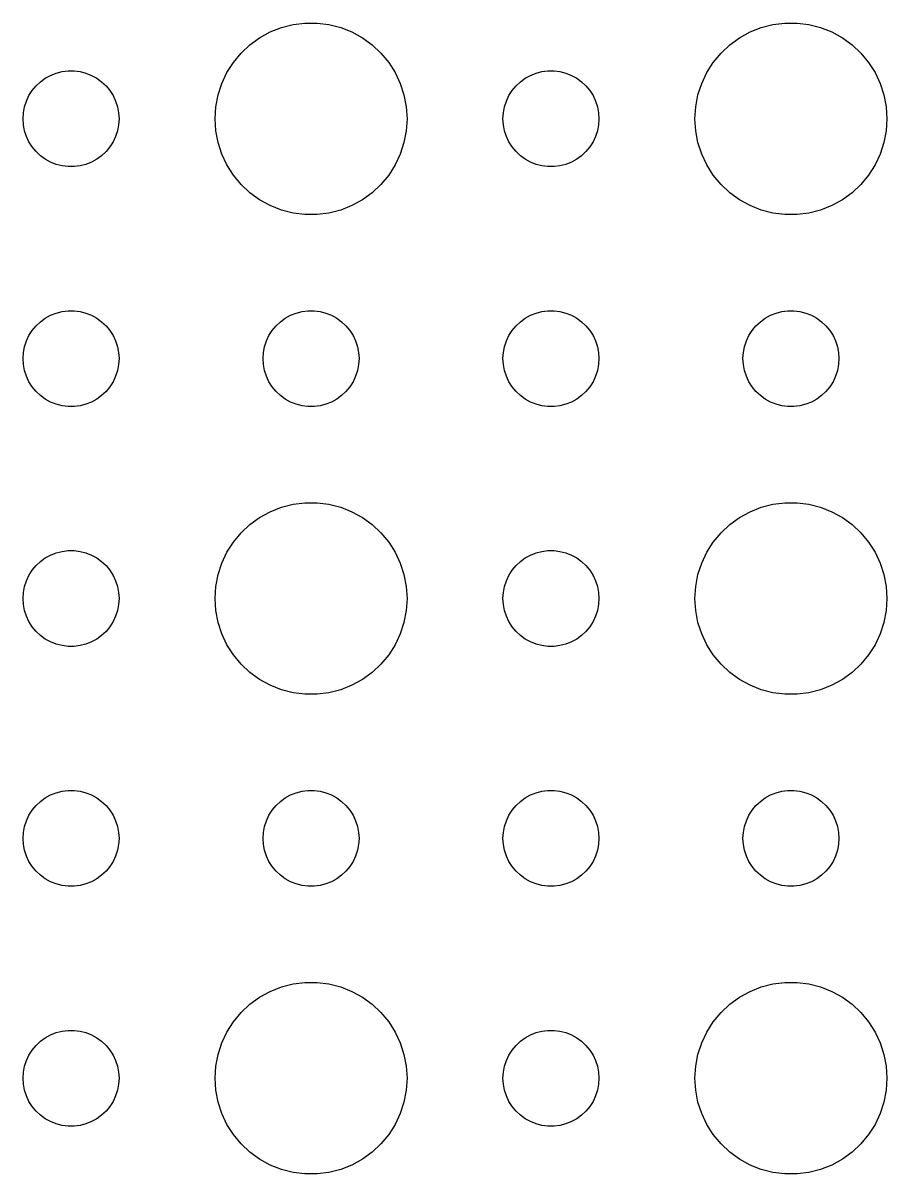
# Model space of a CAD drawing. Header units: metres. Extents: x -97 to 97, y -97 to 97.
# Drawn here: x -24 to 3, y -62.99 to -27.01 of the extents above; entities that cross this region are included whole.
import ezdxf

# ---------------------------------------------------------------- set-up
doc = ezdxf.new("R2010")
doc.units = ezdxf.units.M

msp = doc.modelspace()

# ---------------------------------------------------------------- linework, layer by layer
for p, q in [((-16.6075, -27.467), (-16.2773, -27.2855)), ((-16.2773, -27.2855), (-15.927, -27.1468)), ((-15.927, -27.1468), (-15.5621, -27.0531)), ((-15.5621, -27.0531), (-15.1884, -27.0059)), ((-15.1884, -27.0059), (-14.8116, -27.0059)), ((-14.8116, -27.0059), (-14.4379, -27.0531)), ((-14.4379, -27.0531), (-14.0729, -27.1468)), ((-14.0729, -27.1468), (-13.7227, -27.2855)), ((-13.7227, -27.2855), (-13.3925, -27.467)), ((-1.60747, -27.467), (-1.27733, -27.2855)), ((-1.27733, -27.2855), (-0.92705, -27.1468)), ((-0.92705, -27.1468), (-0.56213, -27.0531)), ((-0.56213, -27.0531), (-0.18837, -27.0059)), ((-0.18837, -27.0059), (0.18837, -27.0059)), ((0.18837, -27.0059), (0.56213, -27.0531)), ((0.56213, -27.0531), (0.92705, -27.1468)), ((0.92705, -27.1468), (1.27733, -27.2855)), ((1.27733, -27.2855), (1.60747, -27.467)), ((-17.1869, -27.9464), (-16.9123, -27.6884)), ((-16.9123, -27.6884), (-16.6075, -27.467)), ((-13.3925, -27.467), (-13.0877, -27.6884)), ((-13.0877, -27.6884), (-12.8131, -27.9464)), ((-2.1869, -27.9464), (-1.91226, -27.6884)), ((-1.91226, -27.6884), (-1.60747, -27.467)), ((1.60747, -27.467), (1.91226, -27.6884)), ((1.91226, -27.6884), (2.1869, -27.9464)), ((-17.427, -28.2366), (-17.1869, -27.9464)), ((-12.8131, -27.9464), (-12.5729, -28.2366)), ((-2.42705, -28.2366), (-2.1869, -27.9464)), ((2.1869, -27.9464), (2.42705, -28.2366)), ((-17.6289, -28.5547), (-17.427, -28.2366)), ((-12.5729, -28.2366), (-12.3711, -28.5547)), ((-2.62891, -28.5547), (-2.42705, -28.2366)), ((2.42705, -28.2366), (2.62891, -28.5547)), ((-23.4561, -28.8442), (-23.3037, -28.7335)), ((-23.3037, -28.7335), (-23.1387, -28.6427)), ((-23.1387, -28.6427), (-22.9635, -28.5734)), ((-22.9635, -28.5734), (-22.7811, -28.5266)), ((-22.7811, -28.5266), (-22.5942, -28.503)), ((-22.5942, -28.503), (-22.4058, -28.503)), ((-22.4058, -28.503), (-22.2189, -28.5266)), ((-22.2189, -28.5266), (-22.0365, -28.5734)), ((-22.0365, -28.5734), (-21.8613, -28.6427)), ((-21.8613, -28.6427), (-21.6963, -28.7335)), ((-21.6963, -28.7335), (-21.5439, -28.8442)), ((-17.7893, -28.8956), (-17.6289, -28.5547)), ((-12.3711, -28.5547), (-12.2107, -28.8956)), ((-8.45613, -28.8442), (-8.30373, -28.7335)), ((-8.30373, -28.7335), (-8.13866, -28.6427)), ((-8.13866, -28.6427), (-7.96352, -28.5734)), ((-7.96352, -28.5734), (-7.78107, -28.5266)), ((-7.78107, -28.5266), (-7.59418, -28.503)), ((-7.59418, -28.503), (-7.40581, -28.503)), ((-7.40581, -28.503), (-7.21892, -28.5266)), ((-7.21892, -28.5266), (-7.03647, -28.5734)), ((-7.03647, -28.5734), (-6.86133, -28.6427)), ((-6.86133, -28.6427), (-6.69626, -28.7335)), ((-6.69626, -28.7335), (-6.54385, -28.8442)), ((-2.78932, -28.8956), (-2.62891, -28.5547)), ((2.62891, -28.5547), (2.78932, -28.8956)), ((-23.8145, -29.2774), (-23.7135, -29.1183)), ((-23.7135, -29.1183), (-23.5934, -28.9732)), ((-23.5934, -28.9732), (-23.4561, -28.8442)), ((-21.5439, -28.8442), (-21.4065, -28.9732)), ((-21.4065, -28.9732), (-21.2865, -29.1183)), ((-21.2865, -29.1183), (-21.1855, -29.2774)), ((-17.9057, -29.2539), (-17.7893, -28.8956)), ((-12.2107, -28.8956), (-12.0942, -29.2539)), ((-8.81445, -29.2774), (-8.71352, -29.1183)), ((-8.71352, -29.1183), (-8.59344, -28.9732)), ((-8.59344, -28.9732), (-8.45613, -28.8442)), ((-6.54385, -28.8442), (-6.40654, -28.9732)), ((-6.40654, -28.9732), (-6.28647, -29.1183)), ((-6.28647, -29.1183), (-6.18553, -29.2774)), ((-2.90575, -29.2539), (-2.78932, -28.8956)), ((2.78932, -28.8956), (2.90575, -29.2539)), ((-23.9529, -29.627), (-23.8947, -29.4478)), ((-23.8947, -29.4478), (-23.8145, -29.2774)), ((-21.1855, -29.2774), (-21.1053, -29.4478)), ((-21.1053, -29.4478), (-21.0471, -29.627)), ((-17.9763, -29.624), (-17.9057, -29.2539)), ((-12.0942, -29.2539), (-12.0237, -29.624)), ((-8.95287, -29.627), (-8.89465, -29.4478)), ((-8.89465, -29.4478), (-8.81445, -29.2774)), ((-6.18553, -29.2774), (-6.10533, -29.4478)), ((-6.10533, -29.4478), (-6.04712, -29.627)), ((-2.97633, -29.624), (-2.90575, -29.2539)), ((2.90575, -29.2539), (2.97633, -29.624)), ((-24, -30), (-23.9882, -29.812)), ((-23.9882, -29.812), (-23.9529, -29.627)), ((-21.0471, -29.627), (-21.0118, -29.812)), ((-21.0118, -29.812), (-21, -30)), ((-18, -30), (-17.9763, -29.624)), ((-12.0237, -29.624), (-12, -30)), ((-9, -30), (-8.98816, -29.812)), ((-8.98816, -29.812), (-8.95287, -29.627)), ((-6.04712, -29.627), (-6.01183, -29.812)), ((-6.01183, -29.812), (-6, -30)), ((-3, -30), (-2.97633, -29.624)), ((2.97633, -29.624), (3, -30)), ((-23.9882, -30.188), (-24, -30)), ((-23.9529, -30.373), (-23.9882, -30.188)), ((-21.0118, -30.188), (-21.0471, -30.373)), ((-21, -30), (-21.0118, -30.188)), ((-17.9763, -30.376), (-18, -30)), ((-12, -30), (-12.0237, -30.376)), ((-8.98816, -30.188), (-9, -30)), ((-8.95287, -30.373), (-8.98816, -30.188)), ((-6.01183, -30.188), (-6.04712, -30.373)), ((-6, -30), (-6.01183, -30.188)), ((-2.97633, -30.376), (-3, -30)), ((3, -30), (2.97633, -30.376)), ((-23.8947, -30.5522), (-23.9529, -30.373)), ((-23.8145, -30.7226), (-23.8947, -30.5522)), ((-21.1053, -30.5522), (-21.1855, -30.7226)), ((-21.0471, -30.373), (-21.1053, -30.5522)), ((-17.9057, -30.7461), (-17.9763, -30.376)), ((-12.0237, -30.376), (-12.0942, -30.7461)), ((-8.89465, -30.5522), (-8.95287, -30.373)), ((-8.81445, -30.7226), (-8.89465, -30.5522)), ((-6.10533, -30.5522), (-6.18553, -30.7226)), ((-6.04712, -30.373), (-6.10533, -30.5522)), ((-2.90575, -30.7461), (-2.97633, -30.376)), ((2.97633, -30.376), (2.90575, -30.7461)), ((-23.7135, -30.8817), (-23.8145, -30.7226)), ((-23.5934, -31.0268), (-23.7135, -30.8817)), ((-21.2865, -30.8817), (-21.4065, -31.0268)), ((-21.1855, -30.7226), (-21.2865, -30.8817)), ((-17.7893, -31.1044), (-17.9057, -30.7461)), ((-12.0942, -30.7461), (-12.2107, -31.1044)), ((-8.71352, -30.8817), (-8.81445, -30.7226)), ((-8.59344, -31.0268), (-8.71352, -30.8817)), ((-6.28647, -30.8817), (-6.40654, -31.0268)), ((-6.18553, -30.7226), (-6.28647, -30.8817)), ((-2.78932, -31.1044), (-2.90575, -30.7461)), ((2.90575, -30.7461), (2.78932, -31.1044)), ((-23.4561, -31.1558), (-23.5934, -31.0268)), ((-23.3037, -31.2665), (-23.4561, -31.1558)), ((-23.1387, -31.3572), (-23.3037, -31.2665)), ((-21.6963, -31.2665), (-21.8613, -31.3572)), ((-21.5439, -31.1558), (-21.6963, -31.2665)), ((-21.4065, -31.0268), (-21.5439, -31.1558)), ((-17.6289, -31.4453), (-17.7893, -31.1044)), ((-12.2107, -31.1044), (-12.3711, -31.4453)), ((-8.45613, -31.1558), (-8.59344, -31.0268)), ((-8.30373, -31.2665), (-8.45613, -31.1558)), ((-8.13866, -31.3572), (-8.30373, -31.2665)), ((-6.69626, -31.2665), (-6.86133, -31.3572)), ((-6.54385, -31.1558), (-6.69626, -31.2665)), ((-6.40654, -31.0268), (-6.54385, -31.1558)), ((-2.62891, -31.4453), (-2.78932, -31.1044)), ((2.78932, -31.1044), (2.62891, -31.4453)), ((-22.9635, -31.4266), (-23.1387, -31.3572)), ((-22.7811, -31.4734), (-22.9635, -31.4266)), ((-22.5942, -31.497), (-22.7811, -31.4734)), ((-22.4058, -31.497), (-22.5942, -31.497)), ((-22.2189, -31.4734), (-22.4058, -31.497)), ((-22.0365, -31.4266), (-22.2189, -31.4734)), ((-21.8613, -31.3572), (-22.0365, -31.4266)), ((-17.427, -31.7634), (-17.6289, -31.4453)), ((-12.3711, -31.4453), (-12.5729, -31.7634)), ((-7.96352, -31.4266), (-8.13866, -31.3572)), ((-7.78107, -31.4734), (-7.96352, -31.4266)), ((-7.59418, -31.497), (-7.78107, -31.4734)), ((-7.40581, -31.497), (-7.59418, -31.497)), ((-7.21892, -31.4734), (-7.40581, -31.497)), ((-7.03647, -31.4266), (-7.21892, -31.4734)), ((-6.86133, -31.3572), (-7.03647, -31.4266)), ((-2.42705, -31.7634), (-2.62891, -31.4453)), ((2.62891, -31.4453), (2.42705, -31.7634)), ((-17.1869, -32.0536), (-17.427, -31.7634)), ((-12.5729, -31.7634), (-12.8131, -32.0536)), ((-2.1869, -32.0536), (-2.42705, -31.7634)), ((2.42705, -31.7634), (2.1869, -32.0536)), ((-16.9123, -32.3115), (-17.1869, -32.0536)), ((-16.6075, -32.533), (-16.9123, -32.3115)), ((-13.0877, -32.3115), (-13.3925, -32.533)), ((-12.8131, -32.0536), (-13.0877, -32.3115)), ((-1.91226, -32.3115), (-2.1869, -32.0536)), ((-1.60747, -32.533), (-1.91226, -32.3115)), ((1.91226, -32.3115), (1.60747, -32.533)), ((2.1869, -32.0536), (1.91226, -32.3115)), ((-16.2773, -32.7145), (-16.6075, -32.533)), ((-15.927, -32.8532), (-16.2773, -32.7145)), ((-13.7227, -32.7145), (-14.0729, -32.8532)), ((-13.3925, -32.533), (-13.7227, -32.7145)), ((-1.27733, -32.7145), (-1.60747, -32.533)), ((-0.92705, -32.8532), (-1.27733, -32.7145)), ((1.27733, -32.7145), (0.92705, -32.8532)), ((1.60747, -32.533), (1.27733, -32.7145)), ((-15.5621, -32.9469), (-15.927, -32.8532)), ((-15.1884, -32.9941), (-15.5621, -32.9469)), ((-14.8116, -32.9941), (-15.1884, -32.9941)), ((-14.4379, -32.9469), (-14.8116, -32.9941)), ((-14.0729, -32.8532), (-14.4379, -32.9469)), ((-0.56213, -32.9469), (-0.92705, -32.8532)), ((-0.18837, -32.9941), (-0.56213, -32.9469)), ((0.18837, -32.9941), (-0.18837, -32.9941)), ((0.56213, -32.9469), (0.18837, -32.9941)), ((0.92705, -32.8532), (0.56213, -32.9469)), ((-23.5934, -36.4732), (-23.4561, -36.3442)), ((-23.4561, -36.3442), (-23.3037, -36.2335)), ((-23.3037, -36.2335), (-23.1387, -36.1428)), ((-23.1387, -36.1428), (-22.9635, -36.0734)), ((-22.9635, -36.0734), (-22.7811, -36.0266)), ((-22.7811, -36.0266), (-22.5942, -36.003)), ((-22.5942, -36.003), (-22.4058, -36.003)), ((-22.4058, -36.003), (-22.2189, -36.0266)), ((-22.2189, -36.0266), (-22.0365, -36.0734)), ((-22.0365, -36.0734), (-21.8613, -36.1428)), ((-21.8613, -36.1428), (-21.6963, -36.2335)), ((-21.6963, -36.2335), (-21.5439, -36.3442)), ((-21.5439, -36.3442), (-21.4065, -36.4732)), ((-16.0934, -36.4732), (-15.9561, -36.3442)), ((-15.9561, -36.3442), (-15.8037, -36.2335)), ((-15.8037, -36.2335), (-15.6387, -36.1428)), ((-15.6387, -36.1428), (-15.4635, -36.0734)), ((-15.4635, -36.0734), (-15.2811, -36.0266)), ((-15.2811, -36.0266), (-15.0942, -36.003)), ((-15.0942, -36.003), (-14.9058, -36.003)), ((-14.9058, -36.003), (-14.7189, -36.0266)), ((-14.7189, -36.0266), (-14.5365, -36.0734)), ((-14.5365, -36.0734), (-14.3613, -36.1428)), ((-14.3613, -36.1428), (-14.1963, -36.2335)), ((-14.1963, -36.2335), (-14.0439, -36.3442)), ((-14.0439, -36.3442), (-13.9065, -36.4732)), ((-8.59344, -36.4732), (-8.45613, -36.3442)), ((-8.45613, -36.3442), (-8.30373, -36.2335)), ((-8.30373, -36.2335), (-8.13866, -36.1428)), ((-8.13866, -36.1428), (-7.96352, -36.0734)), ((-7.96352, -36.0734), (-7.78107, -36.0266)), ((-7.78107, -36.0266), (-7.59418, -36.003)), ((-7.59418, -36.003), (-7.40581, -36.003)), ((-7.40581, -36.003), (-7.21892, -36.0266)), ((-7.21892, -36.0266), (-7.03647, -36.0734)), ((-7.03647, -36.0734), (-6.86133, -36.1428)), ((-6.86133, -36.1428), (-6.69626, -36.2335)), ((-6.69626, -36.2335), (-6.54385, -36.3442)), ((-6.54385, -36.3442), (-6.40654, -36.4732)), ((-1.09344, -36.4732), (-0.95613, -36.3442)), ((-0.95613, -36.3442), (-0.80373, -36.2335)), ((-0.80373, -36.2335), (-0.63866, -36.1428)), ((-0.63866, -36.1428), (-0.46352, -36.0734)), ((-0.46352, -36.0734), (-0.28107, -36.0266)), ((-0.28107, -36.0266), (-0.09418, -36.003)), ((-0.09418, -36.003), (0.09418, -36.003)), ((0.09418, -36.003), (0.28107, -36.0266)), ((0.28107, -36.0266), (0.46352, -36.0734)), ((0.46352, -36.0734), (0.63866, -36.1428)), ((0.63866, -36.1428), (0.80373, -36.2335)), ((0.80373, -36.2335), (0.95613, -36.3442)), ((0.95613, -36.3442), (1.09344, -36.4732)), ((-23.8145, -36.7774), (-23.7135, -36.6183)), ((-23.7135, -36.6183), (-23.5934, -36.4732)), ((-21.4065, -36.4732), (-21.2865, -36.6183)), ((-21.2865, -36.6183), (-21.1855, -36.7774)), ((-16.3145, -36.7774), (-16.2135, -36.6183)), ((-16.2135, -36.6183), (-16.0934, -36.4732)), ((-13.9065, -36.4732), (-13.7865, -36.6183)), ((-13.7865, -36.6183), (-13.6855, -36.7774)), ((-8.81445, -36.7774), (-8.71352, -36.6183)), ((-8.71352, -36.6183), (-8.59344, -36.4732)), ((-6.40654, -36.4732), (-6.28647, -36.6183)), ((-6.28647, -36.6183), (-6.18553, -36.7774)), ((-1.31445, -36.7774), (-1.21352, -36.6183)), ((-1.21352, -36.6183), (-1.09344, -36.4732)), ((1.09344, -36.4732), (1.21352, -36.6183)), ((1.21352, -36.6183), (1.31445, -36.7774)), ((-23.9529, -37.127), (-23.8947, -36.9478)), ((-23.8947, -36.9478), (-23.8145, -36.7774)), ((-21.1855, -36.7774), (-21.1053, -36.9478)), ((-21.1053, -36.9478), (-21.0471, -37.127)), ((-16.4529, -37.127), (-16.3947, -36.9478)), ((-16.3947, -36.9478), (-16.3145, -36.7774)), ((-13.6855, -36.7774), (-13.6053, -36.9478)), ((-13.6053, -36.9478), (-13.5471, -37.127)), ((-8.95287, -37.127), (-8.89465, -36.9478)), ((-8.89465, -36.9478), (-8.81445, -36.7774)), ((-6.18553, -36.7774), (-6.10533, -36.9478)), ((-6.10533, -36.9478), (-6.04712, -37.127)), ((-1.45287, -37.127), (-1.39465, -36.9478)), ((-1.39465, -36.9478), (-1.31445, -36.7774)), ((1.31445, -36.7774), (1.39465, -36.9478)), ((1.39465, -36.9478), (1.45287, -37.127)), ((-24, -37.5), (-23.9882, -37.312)), ((-23.9882, -37.312), (-23.9529, -37.127)), ((-21.0471, -37.127), (-21.0118, -37.312)), ((-21.0118, -37.312), (-21, -37.5)), ((-16.5, -37.5), (-16.4882, -37.312)), ((-16.4882, -37.312), (-16.4529, -37.127)), ((-13.5471, -37.127), (-13.5118, -37.312)), ((-13.5118, -37.312), (-13.5, -37.5)), ((-9, -37.5), (-8.98816, -37.312)), ((-8.98816, -37.312), (-8.95287, -37.127)), ((-6.04712, -37.127), (-6.01183, -37.312)), ((-6.01183, -37.312), (-6, -37.5)), ((-1.5, -37.5), (-1.48816, -37.312)), ((-1.48816, -37.312), (-1.45287, -37.127)), ((1.45287, -37.127), (1.48816, -37.312)), ((1.48816, -37.312), (1.5, -37.5)), ((-23.9882, -37.688), (-24, -37.5)), ((-23.9529, -37.873), (-23.9882, -37.688)), ((-21.0118, -37.688), (-21.0471, -37.873)), ((-21, -37.5), (-21.0118, -37.688)), ((-16.4882, -37.688), (-16.5, -37.5)), ((-16.4529, -37.873), (-16.4882, -37.688)), ((-13.5118, -37.688), (-13.5471, -37.873)), ((-13.5, -37.5), (-13.5118, -37.688)), ((-8.98816, -37.688), (-9, -37.5)), ((-8.95287, -37.873), (-8.98816, -37.688)), ((-6.01183, -37.688), (-6.04712, -37.873)), ((-6, -37.5), (-6.01183, -37.688)), ((-1.48816, -37.688), (-1.5, -37.5)), ((-1.45287, -37.873), (-1.48816, -37.688)), ((1.48816, -37.688), (1.45287, -37.873)), ((1.5, -37.5), (1.48816, -37.688)), ((-23.8947, -38.0522), (-23.9529, -37.873)), ((-23.8145, -38.2226), (-23.8947, -38.0522)), ((-21.1053, -38.0522), (-21.1855, -38.2226)), ((-21.0471, -37.873), (-21.1053, -38.0522)), ((-16.3947, -38.0522), (-16.4529, -37.873)), ((-16.3145, -38.2226), (-16.3947, -38.0522)), ((-13.6053, -38.0522), (-13.6855, -38.2226)), ((-13.5471, -37.873), (-13.6053, -38.0522)), ((-8.89465, -38.0522), (-8.95287, -37.873)), ((-8.81445, -38.2226), (-8.89465, -38.0522)), ((-6.10533, -38.0522), (-6.18553, -38.2226)), ((-6.04712, -37.873), (-6.10533, -38.0522)), ((-1.39465, -38.0522), (-1.45287, -37.873)), ((-1.31445, -38.2226), (-1.39465, -38.0522)), ((1.39465, -38.0522), (1.31445, -38.2226)), ((1.45287, -37.873), (1.39465, -38.0522)), ((-23.7135, -38.3817), (-23.8145, -38.2226)), ((-23.5934, -38.5268), (-23.7135, -38.3817)), ((-21.2865, -38.3817), (-21.4065, -38.5268)), ((-21.1855, -38.2226), (-21.2865, -38.3817)), ((-16.2135, -38.3817), (-16.3145, -38.2226)), ((-16.0934, -38.5268), (-16.2135, -38.3817)), ((-13.7865, -38.3817), (-13.9065, -38.5268)), ((-13.6855, -38.2226), (-13.7865, -38.3817)), ((-8.71352, -38.3817), (-8.81445, -38.2226)), ((-8.59344, -38.5268), (-8.71352, -38.3817)), ((-6.28647, -38.3817), (-6.40654, -38.5268)), ((-6.18553, -38.2226), (-6.28647, -38.3817)), ((-1.21352, -38.3817), (-1.31445, -38.2226)), ((-1.09344, -38.5268), (-1.21352, -38.3817)), ((1.21352, -38.3817), (1.09344, -38.5268)), ((1.31445, -38.2226), (1.21352, -38.3817)), ((-23.4561, -38.6558), (-23.5934, -38.5268)), ((-23.3037, -38.7665), (-23.4561, -38.6558)), ((-23.1387, -38.8572), (-23.3037, -38.7665)), ((-22.9635, -38.9266), (-23.1387, -38.8572)), ((-21.8613, -38.8572), (-22.0365, -38.9266)), ((-21.6963, -38.7665), (-21.8613, -38.8572)), ((-21.5439, -38.6558), (-21.6963, -38.7665)), ((-21.4065, -38.5268), (-21.5439, -38.6558)), ((-15.9561, -38.6558), (-16.0934, -38.5268)), ((-15.8037, -38.7665), (-15.9561, -38.6558)), ((-15.6387, -38.8572), (-15.8037, -38.7665)), ((-15.4635, -38.9266), (-15.6387, -38.8572)), ((-14.3613, -38.8572), (-14.5365, -38.9266)), ((-14.1963, -38.7665), (-14.3613, -38.8572)), ((-14.0439, -38.6558), (-14.1963, -38.7665)), ((-13.9065, -38.5268), (-14.0439, -38.6558)), ((-8.45613, -38.6558), (-8.59344, -38.5268)), ((-8.30373, -38.7665), (-8.45613, -38.6558)), ((-8.13866, -38.8572), (-8.30373, -38.7665)), ((-7.96352, -38.9266), (-8.13866, -38.8572)), ((-6.86133, -38.8572), (-7.03647, -38.9266)), ((-6.69626, -38.7665), (-6.86133, -38.8572)), ((-6.54385, -38.6558), (-6.69626, -38.7665)), ((-6.40654, -38.5268), (-6.54385, -38.6558)), ((-0.95613, -38.6558), (-1.09344, -38.5268)), ((-0.80373, -38.7665), (-0.95613, -38.6558)), ((-0.63866, -38.8572), (-0.80373, -38.7665)), ((-0.46352, -38.9266), (-0.63866, -38.8572)), ((0.63866, -38.8572), (0.46352, -38.9266)), ((0.80373, -38.7665), (0.63866, -38.8572)), ((0.95613, -38.6558), (0.80373, -38.7665)), ((1.09344, -38.5268), (0.95613, -38.6558)), ((-22.7811, -38.9734), (-22.9635, -38.9266)), ((-22.5942, -38.997), (-22.7811, -38.9734)), ((-22.4058, -38.997), (-22.5942, -38.997)), ((-22.2189, -38.9734), (-22.4058, -38.997)), ((-22.0365, -38.9266), (-22.2189, -38.9734)), ((-15.2811, -38.9734), (-15.4635, -38.9266)), ((-15.0942, -38.997), (-15.2811, -38.9734)), ((-14.9058, -38.997), (-15.0942, -38.997)), ((-14.7189, -38.9734), (-14.9058, -38.997)), ((-14.5365, -38.9266), (-14.7189, -38.9734)), ((-7.78107, -38.9734), (-7.96352, -38.9266)), ((-7.59418, -38.997), (-7.78107, -38.9734)), ((-7.40581, -38.997), (-7.59418, -38.997)), ((-7.21892, -38.9734), (-7.40581, -38.997)), ((-7.03647, -38.9266), (-7.21892, -38.9734)), ((-0.28107, -38.9734), (-0.46352, -38.9266)), ((-0.09418, -38.997), (-0.28107, -38.9734)), ((0.09418, -38.997), (-0.09418, -38.997)), ((0.28107, -38.9734), (0.09418, -38.997)), ((0.46352, -38.9266), (0.28107, -38.9734)), ((-15.927, -42.1468), (-15.5621, -42.0531)), ((-15.5621, -42.0531), (-15.1884, -42.0059)), ((-15.1884, -42.0059), (-14.8116, -42.0059)), ((-14.8116, -42.0059), (-14.4379, -42.0531)), ((-14.4379, -42.0531), (-14.0729, -42.1468)), ((-0.92705, -42.1468), (-0.56213, -42.0531)), ((-0.56213, -42.0531), (-0.18837, -42.0059)), ((-0.18837, -42.0059), (0.18837, -42.0059)), ((0.18837, -42.0059), (0.56213, -42.0531)), ((0.56213, -42.0531), (0.92705, -42.1468)), ((-16.6075, -42.467), (-16.2773, -42.2855)), ((-16.2773, -42.2855), (-15.927, -42.1468)), ((-14.0729, -42.1468), (-13.7227, -42.2855)), ((-13.7227, -42.2855), (-13.3925, -42.467)), ((-1.60747, -42.467), (-1.27733, -42.2855)), ((-1.27733, -42.2855), (-0.92705, -42.1468)), ((0.92705, -42.1468), (1.27733, -42.2855)), ((1.27733, -42.2855), (1.60747, -42.467)), ((-17.1869, -42.9464), (-16.9123, -42.6885)), ((-16.9123, -42.6885), (-16.6075, -42.467)), ((-13.3925, -42.467), (-13.0877, -42.6885)), ((-13.0877, -42.6885), (-12.8131, -42.9464)), ((-2.1869, -42.9464), (-1.91226, -42.6885)), ((-1.91226, -42.6885), (-1.60747, -42.467)), ((1.60747, -42.467), (1.91226, -42.6885)), ((1.91226, -42.6885), (2.1869, -42.9464)), ((-17.427, -43.2366), (-17.1869, -42.9464)), ((-12.8131, -42.9464), (-12.5729, -43.2366)), ((-2.42705, -43.2366), (-2.1869, -42.9464)), ((2.1869, -42.9464), (2.42705, -43.2366)), ((-22.9635, -43.5734), (-22.7811, -43.5266)), ((-22.7811, -43.5266), (-22.5942, -43.503)), ((-22.5942, -43.503), (-22.4058, -43.503)), ((-22.4058, -43.503), (-22.2189, -43.5266)), ((-22.2189, -43.5266), (-22.0365, -43.5734)), ((-17.6289, -43.5547), (-17.427, -43.2366)), ((-12.5729, -43.2366), (-12.3711, -43.5547)), ((-7.96352, -43.5734), (-7.78107, -43.5266)), ((-7.78107, -43.5266), (-7.59418, -43.503)), ((-7.59418, -43.503), (-7.40581, -43.503)), ((-7.40581, -43.503), (-7.21892, -43.5266)), ((-7.21892, -43.5266), (-7.03647, -43.5734)), ((-2.62891, -43.5547), (-2.42705, -43.2366)), ((2.42705, -43.2366), (2.62891, -43.5547)), ((-23.5934, -43.9732), (-23.4561, -43.8442)), ((-23.4561, -43.8442), (-23.3037, -43.7335)), ((-23.3037, -43.7335), (-23.1387, -43.6428)), ((-23.1387, -43.6428), (-22.9635, -43.5734)), ((-22.0365, -43.5734), (-21.8613, -43.6428)), ((-21.8613, -43.6428), (-21.6963, -43.7335)), ((-21.6963, -43.7335), (-21.5439, -43.8442)), ((-21.5439, -43.8442), (-21.4065, -43.9732)), ((-17.9057, -44.2539), (-17.7893, -43.8956)), ((-17.7893, -43.8956), (-17.6289, -43.5547)), ((-12.3711, -43.5547), (-12.2107, -43.8956)), ((-12.2107, -43.8956), (-12.0942, -44.2539)), ((-8.59344, -43.9732), (-8.45613, -43.8442)), ((-8.45613, -43.8442), (-8.30373, -43.7335)), ((-8.30373, -43.7335), (-8.13866, -43.6428)), ((-8.13866, -43.6428), (-7.96352, -43.5734)), ((-7.03647, -43.5734), (-6.86133, -43.6428)), ((-6.86133, -43.6428), (-6.69626, -43.7335)), ((-6.69626, -43.7335), (-6.54385, -43.8442)), ((-6.54385, -43.8442), (-6.40654, -43.9732)), ((-2.90575, -44.2539), (-2.78932, -43.8956)), ((-2.78932, -43.8956), (-2.62891, -43.5547)), ((2.62891, -43.5547), (2.78932, -43.8956)), ((2.78932, -43.8956), (2.90575, -44.2539)), ((-23.8145, -44.2774), (-23.7135, -44.1183)), ((-23.7135, -44.1183), (-23.5934, -43.9732)), ((-21.4065, -43.9732), (-21.2865, -44.1183)), ((-21.2865, -44.1183), (-21.1855, -44.2774)), ((-17.9763, -44.624), (-17.9057, -44.2539)), ((-12.0942, -44.2539), (-12.0237, -44.624)), ((-8.81445, -44.2774), (-8.71352, -44.1183)), ((-8.71352, -44.1183), (-8.59344, -43.9732)), ((-6.40654, -43.9732), (-6.28647, -44.1183)), ((-6.28647, -44.1183), (-6.18553, -44.2774)), ((-2.97633, -44.624), (-2.90575, -44.2539)), ((2.90575, -44.2539), (2.97633, -44.624)), ((-23.9529, -44.627), (-23.8947, -44.4478)), ((-23.8947, -44.4478), (-23.8145, -44.2774)), ((-21.1855, -44.2774), (-21.1053, -44.4478)), ((-21.1053, -44.4478), (-21.0471, -44.627)), ((-18, -45), (-17.9763, -44.624)), ((-12.0237, -44.624), (-12, -45)), ((-8.95287, -44.627), (-8.89465, -44.4478)), ((-8.89465, -44.4478), (-8.81445, -44.2774)), ((-6.18553, -44.2774), (-6.10533, -44.4478)), ((-6.10533, -44.4478), (-6.04712, -44.627)), ((-3, -45), (-2.97633, -44.624)), ((2.97633, -44.624), (3, -45)), ((-24, -45), (-23.9882, -44.812)), ((-23.9882, -44.812), (-23.9529, -44.627)), ((-21.0471, -44.627), (-21.0118, -44.812)), ((-21.0118, -44.812), (-21, -45)), ((-9, -45), (-8.98816, -44.812)), ((-8.98816, -44.812), (-8.95287, -44.627)), ((-6.04712, -44.627), (-6.01183, -44.812)), ((-6.01183, -44.812), (-6, -45)), ((-23.9882, -45.188), (-24, -45)), ((-23.9529, -45.373), (-23.9882, -45.188)), ((-21.0118, -45.188), (-21.0471, -45.373)), ((-21, -45), (-21.0118, -45.188)), ((-17.9763, -45.376), (-18, -45)), ((-12, -45), (-12.0237, -45.376)), ((-8.98816, -45.188), (-9, -45)), ((-8.95287, -45.373), (-8.98816, -45.188)), ((-6.01183, -45.188), (-6.04712, -45.373)), ((-6, -45), (-6.01183, -45.188)), ((-2.97633, -45.376), (-3, -45)), ((3, -45), (2.97633, -45.376)), ((-23.8947, -45.5522), (-23.9529, -45.373)), ((-23.8145, -45.7226), (-23.8947, -45.5522)), ((-21.1053, -45.5522), (-21.1855, -45.7226)), ((-21.0471, -45.373), (-21.1053, -45.5522)), ((-17.9057, -45.7461), (-17.9763, -45.376)), ((-12.0237, -45.376), (-12.0942, -45.7461)), ((-8.89465, -45.5522), (-8.95287, -45.373)), ((-8.81445, -45.7226), (-8.89465, -45.5522)), ((-6.10533, -45.5522), (-6.18553, -45.7226)), ((-6.04712, -45.373), (-6.10533, -45.5522)), ((-2.90575, -45.7461), (-2.97633, -45.376)), ((2.97633, -45.376), (2.90575, -45.7461)), ((-23.7135, -45.8817), (-23.8145, -45.7226)), ((-23.5934, -46.0268), (-23.7135, -45.8817)), ((-23.4561, -46.1558), (-23.5934, -46.0268)), ((-21.4065, -46.0268), (-21.5439, -46.1558)), ((-21.2865, -45.8817), (-21.4065, -46.0268)), ((-21.1855, -45.7226), (-21.2865, -45.8817)), ((-17.7893, -46.1044), (-17.9057, -45.7461)), ((-12.0942, -45.7461), (-12.2107, -46.1044)), ((-8.71352, -45.8817), (-8.81445, -45.7226)), ((-8.59344, -46.0268), (-8.71352, -45.8817)), ((-8.45613, -46.1558), (-8.59344, -46.0268)), ((-6.40654, -46.0268), (-6.54385, -46.1558)), ((-6.28647, -45.8817), (-6.40654, -46.0268)), ((-6.18553, -45.7226), (-6.28647, -45.8817)), ((-2.78932, -46.1044), (-2.90575, -45.7461)), ((2.90575, -45.7461), (2.78932, -46.1044)), ((-23.3037, -46.2665), (-23.4561, -46.1558)), ((-23.1387, -46.3572), (-23.3037, -46.2665)), ((-22.9635, -46.4266), (-23.1387, -46.3572)), ((-21.8613, -46.3572), (-22.0365, -46.4266)), ((-21.6963, -46.2665), (-21.8613, -46.3572)), ((-21.5439, -46.1558), (-21.6963, -46.2665)), ((-17.6289, -46.4453), (-17.7893, -46.1044)), ((-12.2107, -46.1044), (-12.3711, -46.4453)), ((-8.30373, -46.2665), (-8.45613, -46.1558)), ((-8.13866, -46.3572), (-8.30373, -46.2665)), ((-7.96352, -46.4266), (-8.13866, -46.3572)), ((-6.86133, -46.3572), (-7.03647, -46.4266)), ((-6.69626, -46.2665), (-6.86133, -46.3572)), ((-6.54385, -46.1558), (-6.69626, -46.2665)), ((-2.62891, -46.4453), (-2.78932, -46.1044)), ((2.78932, -46.1044), (2.62891, -46.4453)), ((-22.7811, -46.4734), (-22.9635, -46.4266)), ((-22.5942, -46.497), (-22.7811, -46.4734)), ((-22.4058, -46.497), (-22.5942, -46.497)), ((-22.2189, -46.4734), (-22.4058, -46.497)), ((-22.0365, -46.4266), (-22.2189, -46.4734)), ((-17.427, -46.7634), (-17.6289, -46.4453)), ((-17.1869, -47.0536), (-17.427, -46.7634)), ((-12.5729, -46.7634), (-12.8131, -47.0536)), ((-12.3711, -46.4453), (-12.5729, -46.7634)), ((-7.78107, -46.4734), (-7.96352, -46.4266)), ((-7.59418, -46.497), (-7.78107, -46.4734)), ((-7.40581, -46.497), (-7.59418, -46.497)), ((-7.21892, -46.4734), (-7.40581, -46.497)), ((-7.03647, -46.4266), (-7.21892, -46.4734)), ((-2.42705, -46.7634), (-2.62891, -46.4453)), ((-2.1869, -47.0536), (-2.42705, -46.7634)), ((2.42705, -46.7634), (2.1869, -47.0536)), ((2.62891, -46.4453), (2.42705, -46.7634)), ((-16.9123, -47.3115), (-17.1869, -47.0536)), ((-12.8131, -47.0536), (-13.0877, -47.3115)), ((-1.91226, -47.3115), (-2.1869, -47.0536)), ((2.1869, -47.0536), (1.91226, -47.3115)), ((-16.6075, -47.533), (-16.9123, -47.3115)), ((-13.0877, -47.3115), (-13.3925, -47.533)), ((-1.60747, -47.533), (-1.91226, -47.3115)), ((1.91226, -47.3115), (1.60747, -47.533)), ((-16.2773, -47.7145), (-16.6075, -47.533)), ((-15.927, -47.8532), (-16.2773, -47.7145)), ((-15.5621, -47.9469), (-15.927, -47.8532)), ((-14.0729, -47.8532), (-14.4379, -47.9469)), ((-13.7227, -47.7145), (-14.0729, -47.8532)), ((-13.3925, -47.533), (-13.7227, -47.7145)), ((-1.27733, -47.7145), (-1.60747, -47.533)), ((-0.92705, -47.8532), (-1.27733, -47.7145)), ((-0.56213, -47.9469), (-0.92705, -47.8532)), ((0.92705, -47.8532), (0.56213, -47.9469)), ((1.27733, -47.7145), (0.92705, -47.8532)), ((1.60747, -47.533), (1.27733, -47.7145)), ((-15.1884, -47.9941), (-15.5621, -47.9469)), ((-14.8116, -47.9941), (-15.1884, -47.9941)), ((-14.4379, -47.9469), (-14.8116, -47.9941)), ((-0.18837, -47.9941), (-0.56213, -47.9469)), ((0.18837, -47.9941), (-0.18837, -47.9941)), ((0.56213, -47.9469), (0.18837, -47.9941)), ((-23.1387, -51.1428), (-22.9635, -51.0734)), ((-22.9635, -51.0734), (-22.7811, -51.0266)), ((-22.7811, -51.0266), (-22.5942, -51.003)), ((-22.5942, -51.003), (-22.4058, -51.003)), ((-22.4058, -51.003), (-22.2189, -51.0266)), ((-22.2189, -51.0266), (-22.0365, -51.0734)), ((-22.0365, -51.0734), (-21.8613, -51.1428)), ((-15.6387, -51.1428), (-15.4635, -51.0734)), ((-15.4635, -51.0734), (-15.2811, -51.0266)), ((-15.2811, -51.0266), (-15.0942, -51.003)), ((-15.0942, -51.003), (-14.9058, -51.003)), ((-14.9058, -51.003), (-14.7189, -51.0266)), ((-14.7189, -51.0266), (-14.5365, -51.0734)), ((-14.5365, -51.0734), (-14.3613, -51.1428)), ((-8.13866, -51.1428), (-7.96352, -51.0734)), ((-7.96352, -51.0734), (-7.78107, -51.0266)), ((-7.78107, -51.0266), (-7.59418, -51.003)), ((-7.59418, -51.003), (-7.40581, -51.003)), ((-7.40581, -51.003), (-7.21892, -51.0266)), ((-7.21892, -51.0266), (-7.03647, -51.0734)), ((-7.03647, -51.0734), (-6.86133, -51.1428)), ((-0.63866, -51.1428), (-0.46352, -51.0734)), ((-0.46352, -51.0734), (-0.28107, -51.0266)), ((-0.28107, -51.0266), (-0.09418, -51.003)), ((-0.09418, -51.003), (0.09418, -51.003)), ((0.09418, -51.003), (0.28107, -51.0266)), ((0.28107, -51.0266), (0.46352, -51.0734)), ((0.46352, -51.0734), (0.63866, -51.1428)), ((-23.5934, -51.4732), (-23.4561, -51.3442)), ((-23.4561, -51.3442), (-23.3037, -51.2335)), ((-23.3037, -51.2335), (-23.1387, -51.1428)), ((-21.8613, -51.1428), (-21.6963, -51.2335)), ((-21.6963, -51.2335), (-21.5439, -51.3442)), ((-21.5439, -51.3442), (-21.4065, -51.4732)), ((-16.0934, -51.4732), (-15.9561, -51.3442)), ((-15.9561, -51.3442), (-15.8037, -51.2335)), ((-15.8037, -51.2335), (-15.6387, -51.1428)), ((-14.3613, -51.1428), (-14.1963, -51.2335)), ((-14.1963, -51.2335), (-14.0439, -51.3442)), ((-14.0439, -51.3442), (-13.9065, -51.4732)), ((-8.59344, -51.4732), (-8.45613, -51.3442)), ((-8.45613, -51.3442), (-8.30373, -51.2335)), ((-8.30373, -51.2335), (-8.13866, -51.1428)), ((-6.86133, -51.1428), (-6.69626, -51.2335)), ((-6.69626, -51.2335), (-6.54385, -51.3442)), ((-6.54385, -51.3442), (-6.40654, -51.4732)), ((-1.09344, -51.4732), (-0.95613, -51.3442)), ((-0.95613, -51.3442), (-0.80373, -51.2335)), ((-0.80373, -51.2335), (-0.63866, -51.1428)), ((0.63866, -51.1428), (0.80373, -51.2335)), ((0.80373, -51.2335), (0.95613, -51.3442)), ((0.95613, -51.3442), (1.09344, -51.4732)), ((-23.8947, -51.9478), (-23.8145, -51.7774)), ((-23.8145, -51.7774), (-23.7135, -51.6183)), ((-23.7135, -51.6183), (-23.5934, -51.4732)), ((-21.4065, -51.4732), (-21.2865, -51.6183)), ((-21.2865, -51.6183), (-21.1855, -51.7774)), ((-21.1855, -51.7774), (-21.1053, -51.9478)), ((-16.3947, -51.9478), (-16.3145, -51.7774)), ((-16.3145, -51.7774), (-16.2135, -51.6183)), ((-16.2135, -51.6183), (-16.0934, -51.4732)), ((-13.9065, -51.4732), (-13.7865, -51.6183)), ((-13.7865, -51.6183), (-13.6855, -51.7774)), ((-13.6855, -51.7774), (-13.6053, -51.9478)), ((-8.89465, -51.9478), (-8.81445, -51.7774)), ((-8.81445, -51.7774), (-8.71352, -51.6183)), ((-8.71352, -51.6183), (-8.59344, -51.4732)), ((-6.40654, -51.4732), (-6.28647, -51.6183)), ((-6.28647, -51.6183), (-6.18553, -51.7774)), ((-6.18553, -51.7774), (-6.10533, -51.9478)), ((-1.39465, -51.9478), (-1.31445, -51.7774)), ((-1.31445, -51.7774), (-1.21352, -51.6183)), ((-1.21352, -51.6183), (-1.09344, -51.4732)), ((1.09344, -51.4732), (1.21352, -51.6183)), ((1.21352, -51.6183), (1.31445, -51.7774)), ((1.31445, -51.7774), (1.39465, -51.9478)), ((-23.9882, -52.312), (-23.9529, -52.127)), ((-23.9529, -52.127), (-23.8947, -51.9478)), ((-21.1053, -51.9478), (-21.0471, -52.127)), ((-21.0471, -52.127), (-21.0118, -52.312)), ((-16.4882, -52.312), (-16.4529, -52.127)), ((-16.4529, -52.127), (-16.3947, -51.9478)), ((-13.6053, -51.9478), (-13.5471, -52.127)), ((-13.5471, -52.127), (-13.5118, -52.312)), ((-8.98816, -52.312), (-8.95287, -52.127)), ((-8.95287, -52.127), (-8.89465, -51.9478)), ((-6.10533, -51.9478), (-6.04712, -52.127)), ((-6.04712, -52.127), (-6.01183, -52.312)), ((-1.48816, -52.312), (-1.45287, -52.127)), ((-1.45287, -52.127), (-1.39465, -51.9478)), ((1.39465, -51.9478), (1.45287, -52.127)), ((1.45287, -52.127), (1.48816, -52.312)), ((-24, -52.5), (-23.9882, -52.312)), ((-23.9882, -52.688), (-24, -52.5)), ((-21.0118, -52.312), (-21, -52.5)), ((-21, -52.5), (-21.0118, -52.688)), ((-16.5, -52.5), (-16.4882, -52.312)), ((-16.4882, -52.688), (-16.5, -52.5)), ((-13.5118, -52.312), (-13.5, -52.5)), ((-13.5, -52.5), (-13.5118, -52.688)), ((-9, -52.5), (-8.98816, -52.312)), ((-8.98816, -52.688), (-9, -52.5)), ((-6.01183, -52.312), (-6, -52.5)), ((-6, -52.5), (-6.01183, -52.688)), ((-1.5, -52.5), (-1.48816, -52.312)), ((-1.48816, -52.688), (-1.5, -52.5)), ((1.48816, -52.312), (1.5, -52.5)), ((1.5, -52.5), (1.48816, -52.688)), ((-23.9529, -52.873), (-23.9882, -52.688)), ((-23.8947, -53.0522), (-23.9529, -52.873)), ((-21.0471, -52.873), (-21.1053, -53.0522)), ((-21.0118, -52.688), (-21.0471, -52.873)), ((-16.4529, -52.873), (-16.4882, -52.688)), ((-16.3947, -53.0522), (-16.4529, -52.873)), ((-13.5471, -52.873), (-13.6053, -53.0522)), ((-13.5118, -52.688), (-13.5471, -52.873)), ((-8.95287, -52.873), (-8.98816, -52.688)), ((-8.89465, -53.0522), (-8.95287, -52.873)), ((-6.04712, -52.873), (-6.10533, -53.0522)), ((-6.01183, -52.688), (-6.04712, -52.873)), ((-1.45287, -52.873), (-1.48816, -52.688)), ((-1.39465, -53.0522), (-1.45287, -52.873)), ((1.45287, -52.873), (1.39465, -53.0522)), ((1.48816, -52.688), (1.45287, -52.873)), ((-23.8145, -53.2226), (-23.8947, -53.0522)), ((-23.7135, -53.3817), (-23.8145, -53.2226)), ((-21.1855, -53.2226), (-21.2865, -53.3817)), ((-21.1053, -53.0522), (-21.1855, -53.2226)), ((-16.3145, -53.2226), (-16.3947, -53.0522)), ((-16.2135, -53.3817), (-16.3145, -53.2226)), ((-13.6855, -53.2226), (-13.7865, -53.3817)), ((-13.6053, -53.0522), (-13.6855, -53.2226)), ((-8.81445, -53.2226), (-8.89465, -53.0522)), ((-8.71352, -53.3817), (-8.81445, -53.2226)), ((-6.18553, -53.2226), (-6.28647, -53.3817)), ((-6.10533, -53.0522), (-6.18553, -53.2226)), ((-1.31445, -53.2226), (-1.39465, -53.0522)), ((-1.21352, -53.3817), (-1.31445, -53.2226)), ((1.31445, -53.2226), (1.21352, -53.3817)), ((1.39465, -53.0522), (1.31445, -53.2226)), ((-23.5934, -53.5268), (-23.7135, -53.3817)), ((-23.4561, -53.6558), (-23.5934, -53.5268)), ((-21.4065, -53.5268), (-21.5439, -53.6558)), ((-21.2865, -53.3817), (-21.4065, -53.5268)), ((-16.0934, -53.5268), (-16.2135, -53.3817)), ((-15.9561, -53.6558), (-16.0934, -53.5268)), ((-13.9065, -53.5268), (-14.0439, -53.6558)), ((-13.7865, -53.3817), (-13.9065, -53.5268)), ((-8.59344, -53.5268), (-8.71352, -53.3817)), ((-8.45613, -53.6558), (-8.59344, -53.5268)), ((-6.40654, -53.5268), (-6.54385, -53.6558)), ((-6.28647, -53.3817), (-6.40654, -53.5268)), ((-1.09344, -53.5268), (-1.21352, -53.3817)), ((-0.95613, -53.6558), (-1.09344, -53.5268)), ((1.09344, -53.5268), (0.95613, -53.6558)), ((1.21352, -53.3817), (1.09344, -53.5268)), ((-23.3037, -53.7665), (-23.4561, -53.6558)), ((-23.1387, -53.8572), (-23.3037, -53.7665)), ((-22.9635, -53.9266), (-23.1387, -53.8572)), ((-22.7811, -53.9734), (-22.9635, -53.9266)), ((-22.5942, -53.997), (-22.7811, -53.9734)), ((-22.2189, -53.9734), (-22.4058, -53.997)), ((-22.0365, -53.9266), (-22.2189, -53.9734)), ((-21.8613, -53.8572), (-22.0365, -53.9266)), ((-21.6963, -53.7665), (-21.8613, -53.8572)), ((-21.5439, -53.6558), (-21.6963, -53.7665)), ((-15.8037, -53.7665), (-15.9561, -53.6558)), ((-15.6387, -53.8572), (-15.8037, -53.7665)), ((-15.4635, -53.9266), (-15.6387, -53.8572)), ((-15.2811, -53.9734), (-15.4635, -53.9266)), ((-15.0942, -53.997), (-15.2811, -53.9734)), ((-14.7189, -53.9734), (-14.9058, -53.997)), ((-14.5365, -53.9266), (-14.7189, -53.9734)), ((-14.3613, -53.8572), (-14.5365, -53.9266)), ((-14.1963, -53.7665), (-14.3613, -53.8572)), ((-14.0439, -53.6558), (-14.1963, -53.7665)), ((-8.30373, -53.7665), (-8.45613, -53.6558)), ((-8.13866, -53.8572), (-8.30373, -53.7665)), ((-7.96352, -53.9266), (-8.13866, -53.8572)), ((-7.78107, -53.9734), (-7.96352, -53.9266)), ((-7.59418, -53.997), (-7.78107, -53.9734)), ((-7.21892, -53.9734), (-7.40581, -53.997)), ((-7.03647, -53.9266), (-7.21892, -53.9734)), ((-6.86133, -53.8572), (-7.03647, -53.9266)), ((-6.69626, -53.7665), (-6.86133, -53.8572)), ((-6.54385, -53.6558), (-6.69626, -53.7665)), ((-0.80373, -53.7665), (-0.95613, -53.6558)), ((-0.63866, -53.8572), (-0.80373, -53.7665)), ((-0.46352, -53.9266), (-0.63866, -53.8572)), ((-0.28107, -53.9734), (-0.46352, -53.9266)), ((-0.09418, -53.997), (-0.28107, -53.9734)), ((0.28107, -53.9734), (0.09418, -53.997)), ((0.46352, -53.9266), (0.28107, -53.9734)), ((0.63866, -53.8572), (0.46352, -53.9266)), ((0.80373, -53.7665), (0.63866, -53.8572)), ((0.95613, -53.6558), (0.80373, -53.7665)), ((-22.4058, -53.997), (-22.5942, -53.997)), ((-14.9058, -53.997), (-15.0942, -53.997)), ((-7.40581, -53.997), (-7.59418, -53.997)), ((0.09418, -53.997), (-0.09418, -53.997)), ((-16.2773, -57.2855), (-15.927, -57.1468)), ((-15.927, -57.1468), (-15.5621, -57.0531)), ((-15.5621, -57.0531), (-15.1884, -57.0059)), ((-15.1884, -57.0059), (-14.8116, -57.0059)), ((-14.8116, -57.0059), (-14.4379, -57.0531)), ((-14.4379, -57.0531), (-14.0729, -57.1468)), ((-14.0729, -57.1468), (-13.7227, -57.2855)), ((-1.27733, -57.2855), (-0.92705, -57.1468)), ((-0.92705, -57.1468), (-0.56213, -57.0531)), ((-0.56213, -57.0531), (-0.18837, -57.0059)), ((-0.18837, -57.0059), (0.18837, -57.0059)), ((0.18837, -57.0059), (0.56213, -57.0531)), ((0.56213, -57.0531), (0.92705, -57.1468)), ((0.92705, -57.1468), (1.27733, -57.2855)), ((-16.9123, -57.6885), (-16.6075, -57.467)), ((-16.6075, -57.467), (-16.2773, -57.2855)), ((-13.7227, -57.2855), (-13.3925, -57.467)), ((-13.3925, -57.467), (-13.0877, -57.6885)), ((-1.91226, -57.6885), (-1.60747, -57.467)), ((-1.60747, -57.467), (-1.27733, -57.2855)), ((1.27733, -57.2855), (1.60747, -57.467)), ((1.60747, -57.467), (1.91226, -57.6885)), ((-17.1869, -57.9464), (-16.9123, -57.6885)), ((-13.0877, -57.6885), (-12.8131, -57.9464)), ((-2.1869, -57.9464), (-1.91226, -57.6885)), ((1.91226, -57.6885), (2.1869, -57.9464)), ((-17.6289, -58.5547), (-17.427, -58.2366)), ((-17.427, -58.2366), (-17.1869, -57.9464)), ((-12.8131, -57.9464), (-12.5729, -58.2366)), ((-12.5729, -58.2366), (-12.3711, -58.5547)), ((-2.62891, -58.5547), (-2.42705, -58.2366)), ((-2.42705, -58.2366), (-2.1869, -57.9464)), ((2.1869, -57.9464), (2.42705, -58.2366)), ((2.42705, -58.2366), (2.62891, -58.5547)), ((-23.3037, -58.7335), (-23.1387, -58.6428)), ((-23.1387, -58.6428), (-22.9635, -58.5734)), ((-22.9635, -58.5734), (-22.7811, -58.5266)), ((-22.7811, -58.5266), (-22.5942, -58.503)), ((-22.5942, -58.503), (-22.4058, -58.503)), ((-22.4058, -58.503), (-22.2189, -58.5266)), ((-22.2189, -58.5266), (-22.0365, -58.5734)), ((-22.0365, -58.5734), (-21.8613, -58.6428)), ((-21.8613, -58.6428), (-21.6963, -58.7335)), ((-17.7893, -58.8956), (-17.6289, -58.5547)), ((-12.3711, -58.5547), (-12.2107, -58.8956)), ((-8.30373, -58.7335), (-8.13866, -58.6428)), ((-8.13866, -58.6428), (-7.96352, -58.5734)), ((-7.96352, -58.5734), (-7.78107, -58.5266)), ((-7.78107, -58.5266), (-7.59418, -58.503)), ((-7.59418, -58.503), (-7.40581, -58.503)), ((-7.40581, -58.503), (-7.21892, -58.5266)), ((-7.21892, -58.5266), (-7.03647, -58.5734)), ((-7.03647, -58.5734), (-6.86133, -58.6428)), ((-6.86133, -58.6428), (-6.69626, -58.7335)), ((-2.78932, -58.8956), (-2.62891, -58.5547)), ((2.62891, -58.5547), (2.78932, -58.8956)), ((-23.7135, -59.1183), (-23.5934, -58.9732)), ((-23.5934, -58.9732), (-23.4561, -58.8442)), ((-23.4561, -58.8442), (-23.3037, -58.7335)), ((-21.6963, -58.7335), (-21.5439, -58.8442)), ((-21.5439, -58.8442), (-21.4065, -58.9732)), ((-21.4065, -58.9732), (-21.2865, -59.1183)), ((-17.9057, -59.2539), (-17.7893, -58.8956)), ((-12.2107, -58.8956), (-12.0942, -59.2539)), ((-8.71352, -59.1183), (-8.59344, -58.9732)), ((-8.59344, -58.9732), (-8.45613, -58.8442)), ((-8.45613, -58.8442), (-8.30373, -58.7335)), ((-6.69626, -58.7335), (-6.54385, -58.8442)), ((-6.54385, -58.8442), (-6.40654, -58.9732)), ((-6.40654, -58.9732), (-6.28647, -59.1183)), ((-2.90575, -59.2539), (-2.78932, -58.8956)), ((2.78932, -58.8956), (2.90575, -59.2539)), ((-23.8947, -59.4478), (-23.8145, -59.2774)), ((-23.8145, -59.2774), (-23.7135, -59.1183)), ((-21.2865, -59.1183), (-21.1855, -59.2774)), ((-21.1855, -59.2774), (-21.1053, -59.4478)), ((-17.9763, -59.624), (-17.9057, -59.2539)), ((-12.0942, -59.2539), (-12.0237, -59.624)), ((-8.89465, -59.4478), (-8.81445, -59.2774)), ((-8.81445, -59.2774), (-8.71352, -59.1183)), ((-6.28647, -59.1183), (-6.18553, -59.2774)), ((-6.18553, -59.2774), (-6.10533, -59.4478)), ((-2.97633, -59.624), (-2.90575, -59.2539)), ((2.90575, -59.2539), (2.97633, -59.624)), ((-23.9882, -59.812), (-23.9529, -59.627)), ((-23.9529, -59.627), (-23.8947, -59.4478)), ((-21.1053, -59.4478), (-21.0471, -59.627)), ((-21.0471, -59.627), (-21.0118, -59.812)), ((-18, -60), (-17.9763, -59.624)), ((-12.0237, -59.624), (-12, -60)), ((-8.98816, -59.812), (-8.95287, -59.627)), ((-8.95287, -59.627), (-8.89465, -59.4478)), ((-6.10533, -59.4478), (-6.04712, -59.627)), ((-6.04712, -59.627), (-6.01183, -59.812)), ((-3, -60), (-2.97633, -59.624)), ((2.97633, -59.624), (3, -60)), ((-24, -60), (-23.9882, -59.812)), ((-23.9882, -60.188), (-24, -60)), ((-21.0118, -59.812), (-21, -60)), ((-21, -60), (-21.0118, -60.188)), ((-17.9763, -60.376), (-18, -60)), ((-12, -60), (-12.0237, -60.376)), ((-9, -60), (-8.98816, -59.812)), ((-8.98816, -60.188), (-9, -60)), ((-6.01183, -59.812), (-6, -60)), ((-6, -60), (-6.01183, -60.188)), ((-2.97633, -60.376), (-3, -60)), ((3, -60), (2.97633, -60.376)), ((-23.9529, -60.373), (-23.9882, -60.188)), ((-23.8947, -60.5522), (-23.9529, -60.373)), ((-21.0471, -60.373), (-21.1053, -60.5522)), ((-21.0118, -60.188), (-21.0471, -60.373)), ((-17.9057, -60.7461), (-17.9763, -60.376)), ((-12.0237, -60.376), (-12.0942, -60.7461)), ((-8.95287, -60.373), (-8.98816, -60.188)), ((-8.89465, -60.5522), (-8.95287, -60.373)), ((-6.04712, -60.373), (-6.10533, -60.5522)), ((-6.01183, -60.188), (-6.04712, -60.373)), ((-2.90575, -60.7461), (-2.97633, -60.376)), ((2.97633, -60.376), (2.90575, -60.7461)), ((-23.8145, -60.7226), (-23.8947, -60.5522)), ((-23.7135, -60.8817), (-23.8145, -60.7226)), ((-21.1855, -60.7226), (-21.2865, -60.8817)), ((-21.1053, -60.5522), (-21.1855, -60.7226)), ((-17.7893, -61.1044), (-17.9057, -60.7461)), ((-12.0942, -60.7461), (-12.2107, -61.1044)), ((-8.81445, -60.7226), (-8.89465, -60.5522)), ((-8.71352, -60.8817), (-8.81445, -60.7226)), ((-6.18553, -60.7226), (-6.28647, -60.8817)), ((-6.10533, -60.5522), (-6.18553, -60.7226)), ((-2.78932, -61.1044), (-2.90575, -60.7461)), ((2.90575, -60.7461), (2.78932, -61.1044)), ((-23.5934, -61.0268), (-23.7135, -60.8817)), ((-23.4561, -61.1558), (-23.5934, -61.0268)), ((-23.3037, -61.2665), (-23.4561, -61.1558)), ((-21.5439, -61.1558), (-21.6963, -61.2665)), ((-21.4065, -61.0268), (-21.5439, -61.1558)), ((-21.2865, -60.8817), (-21.4065, -61.0268)), ((-17.6289, -61.4453), (-17.7893, -61.1044)), ((-12.2107, -61.1044), (-12.3711, -61.4453)), ((-8.59344, -61.0268), (-8.71352, -60.8817)), ((-8.45613, -61.1558), (-8.59344, -61.0268)), ((-8.30373, -61.2665), (-8.45613, -61.1558)), ((-6.54385, -61.1558), (-6.69626, -61.2665)), ((-6.40654, -61.0268), (-6.54385, -61.1558)), ((-6.28647, -60.8817), (-6.40654, -61.0268)), ((-2.62891, -61.4453), (-2.78932, -61.1044)), ((2.78932, -61.1044), (2.62891, -61.4453)), ((-23.1387, -61.3572), (-23.3037, -61.2665)), ((-22.9635, -61.4266), (-23.1387, -61.3572)), ((-22.7811, -61.4734), (-22.9635, -61.4266)), ((-22.5942, -61.497), (-22.7811, -61.4734)), ((-22.4058, -61.497), (-22.5942, -61.497)), ((-22.2189, -61.4734), (-22.4058, -61.497)), ((-22.0365, -61.4266), (-22.2189, -61.4734)), ((-21.8613, -61.3572), (-22.0365, -61.4266)), ((-21.6963, -61.2665), (-21.8613, -61.3572)), ((-17.427, -61.7634), (-17.6289, -61.4453)), ((-12.3711, -61.4453), (-12.5729, -61.7634)), ((-8.13866, -61.3572), (-8.30373, -61.2665)), ((-7.96352, -61.4266), (-8.13866, -61.3572)), ((-7.78107, -61.4734), (-7.96352, -61.4266)), ((-7.59418, -61.497), (-7.78107, -61.4734)), ((-7.40581, -61.497), (-7.59418, -61.497)), ((-7.21892, -61.4734), (-7.40581, -61.497)), ((-7.03647, -61.4266), (-7.21892, -61.4734)), ((-6.86133, -61.3572), (-7.03647, -61.4266)), ((-6.69626, -61.2665), (-6.86133, -61.3572)), ((-2.42705, -61.7634), (-2.62891, -61.4453)), ((2.62891, -61.4453), (2.42705, -61.7634)), ((-17.1869, -62.0536), (-17.427, -61.7634)), ((-12.5729, -61.7634), (-12.8131, -62.0536)), ((-2.1869, -62.0536), (-2.42705, -61.7634)), ((2.42705, -61.7634), (2.1869, -62.0536)), ((-16.9123, -62.3115), (-17.1869, -62.0536)), ((-12.8131, -62.0536), (-13.0877, -62.3115)), ((-1.91226, -62.3115), (-2.1869, -62.0536)), ((2.1869, -62.0536), (1.91226, -62.3115)), ((-16.6075, -62.533), (-16.9123, -62.3115)), ((-16.2773, -62.7145), (-16.6075, -62.533)), ((-13.3925, -62.533), (-13.7227, -62.7145)), ((-13.0877, -62.3115), (-13.3925, -62.533)), ((-1.60747, -62.533), (-1.91226, -62.3115)), ((-1.27733, -62.7145), (-1.60747, -62.533)), ((1.60747, -62.533), (1.27733, -62.7145)), ((1.91226, -62.3115), (1.60747, -62.533)), ((-15.927, -62.8532), (-16.2773, -62.7145)), ((-15.5621, -62.9469), (-15.927, -62.8532)), ((-15.1884, -62.9941), (-15.5621, -62.9469)), ((-14.4379, -62.9469), (-14.8116, -62.9941)), ((-14.0729, -62.8532), (-14.4379, -62.9469)), ((-13.7227, -62.7145), (-14.0729, -62.8532)), ((-0.92705, -62.8532), (-1.27733, -62.7145)), ((-0.56213, -62.9469), (-0.92705, -62.8532)), ((-0.18837, -62.9941), (-0.56213, -62.9469)), ((0.56213, -62.9469), (0.18837, -62.9941)), ((0.92705, -62.8532), (0.56213, -62.9469)), ((1.27733, -62.7145), (0.92705, -62.8532)), ((-14.8116, -62.9941), (-15.1884, -62.9941)), ((0.18837, -62.9941), (-0.18837, -62.9941))]:
    msp.add_line(p, q)

doc.saveas('drawing.dxf')
